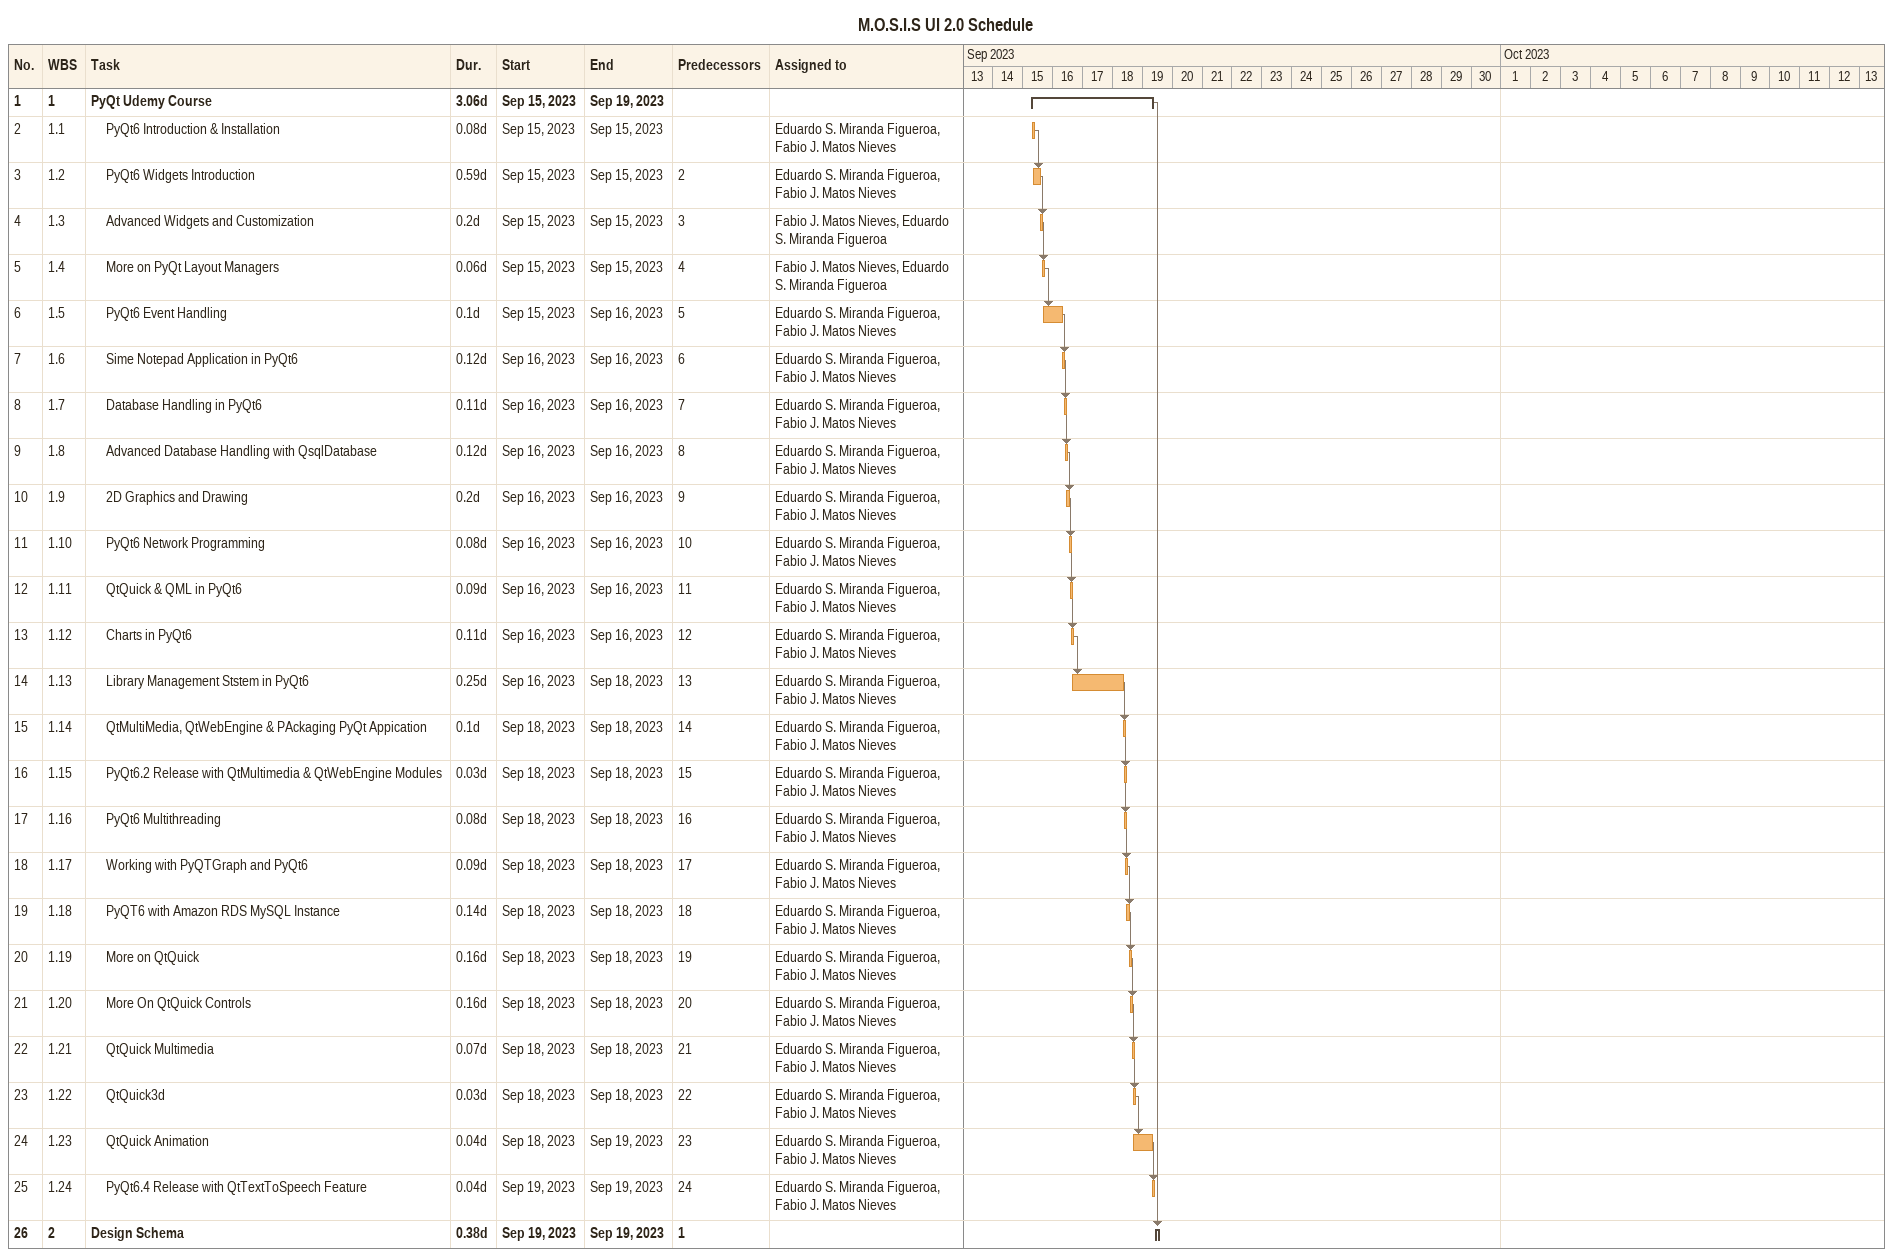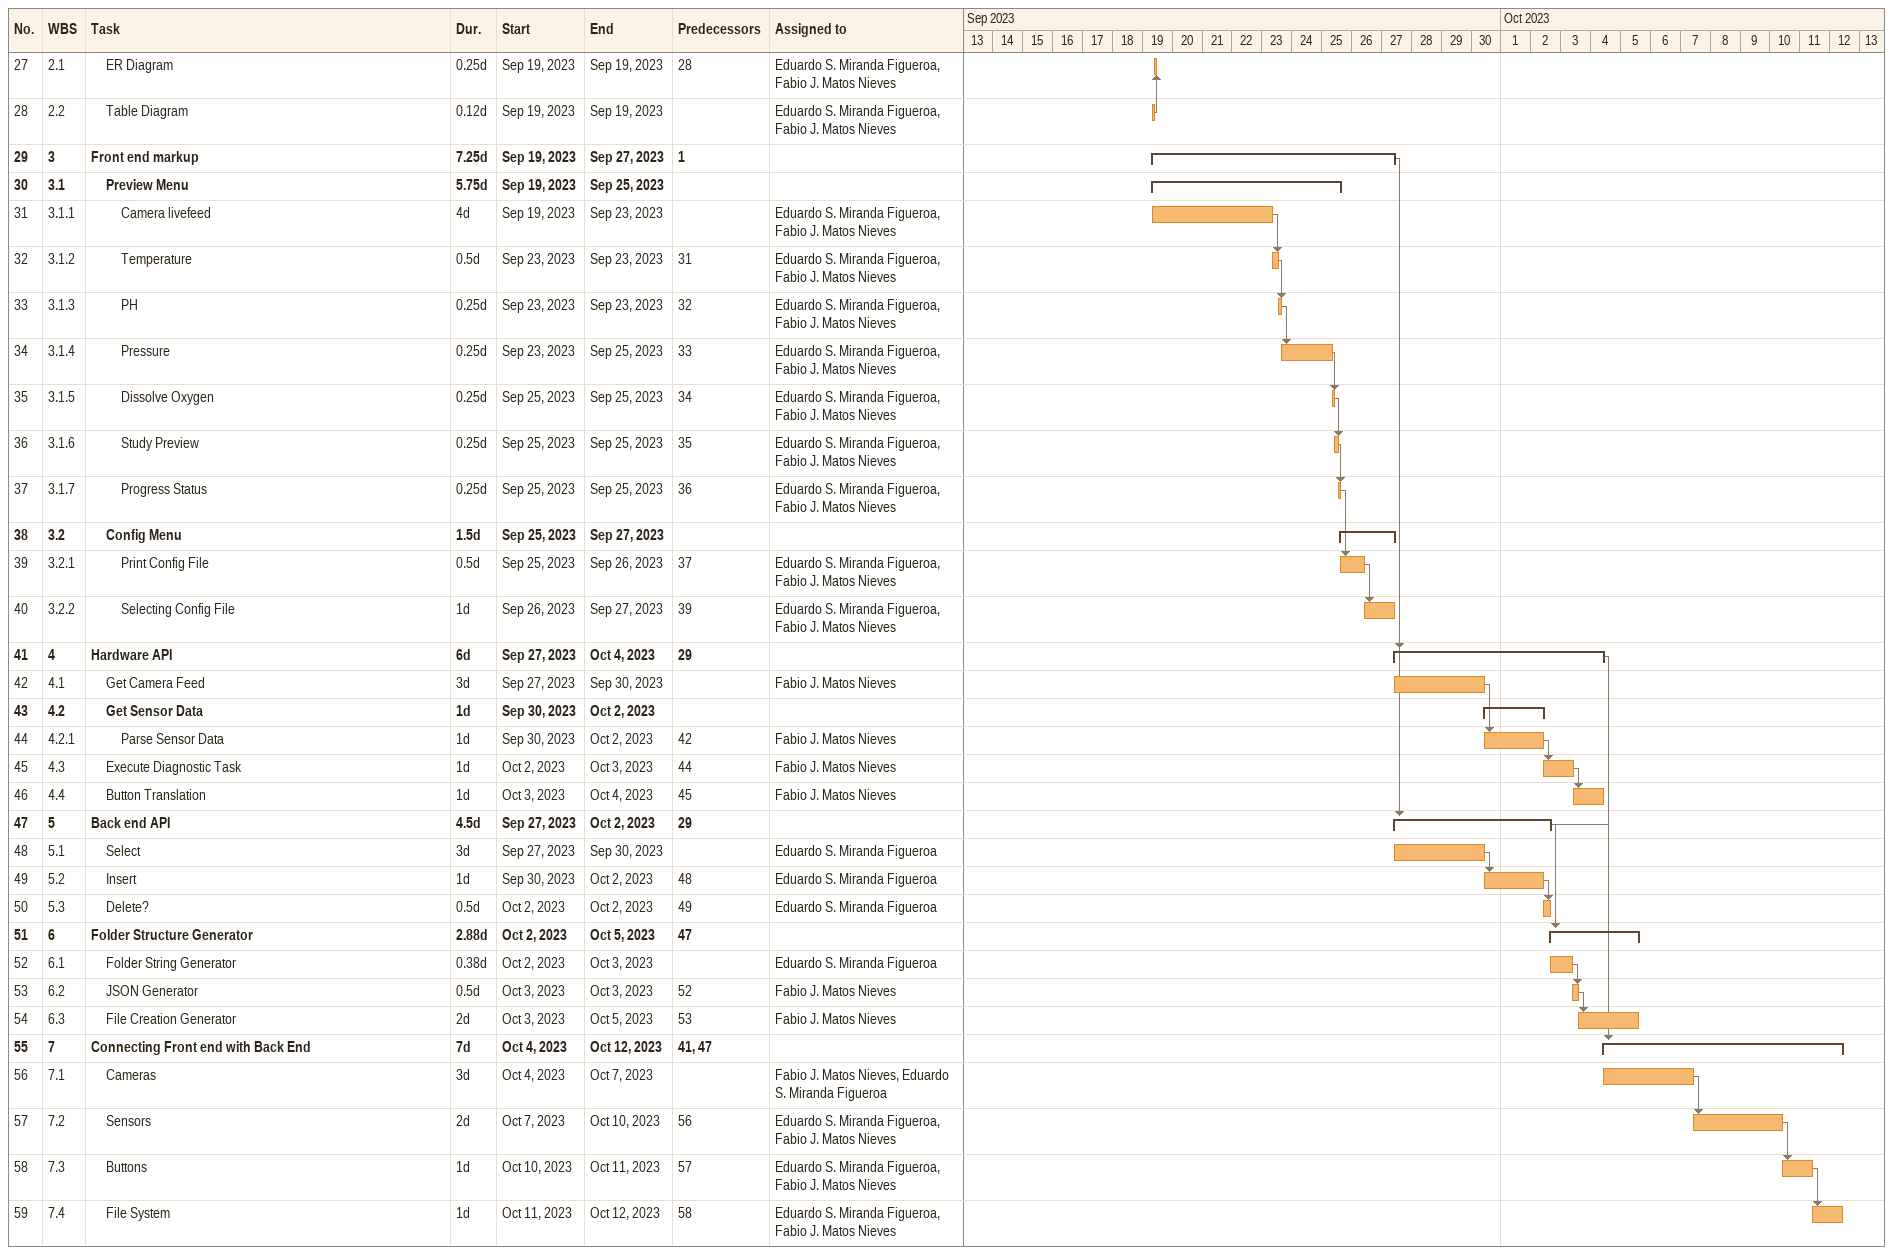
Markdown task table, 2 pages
M.O.S.I.S UI 2.0 Schedule

| ID | WBS | Task | Duration | Start | Finish | Predecessors | Resources |
|---|---|---|---|---|---|---|---|
| 1 | 1 | **PyQt Udemy Course** | 3.06d | 2023-09-15 | 2023-09-19 |  |  |
| 2 | 1.1 | PyQt6 Introduction & Installation | 0.08d | 2023-09-15 | 2023-09-15 |  | Eduardo S. Miranda Figueroa, Fabio J. Matos Nieves |
| 3 | 1.2 | PyQt6 Widgets Introduction | 0.59d | 2023-09-15 | 2023-09-15 | 2 | Eduardo S. Miranda Figueroa, Fabio J. Matos Nieves |
| 4 | 1.3 | Advanced Widgets and Customization | 0.2d | 2023-09-15 | 2023-09-15 | 3 | Fabio J. Matos Nieves, Eduardo S. Miranda Figueroa |
| 5 | 1.4 | More on PyQt Layout Managers | 0.06d | 2023-09-15 | 2023-09-15 | 4 | Fabio J. Matos Nieves, Eduardo S. Miranda Figueroa |
| 6 | 1.5 | PyQt6 Event Handling | 0.1d | 2023-09-15 | 2023-09-16 | 5 | Eduardo S. Miranda Figueroa, Fabio J. Matos Nieves |
| 7 | 1.6 | Sime Notepad Application in PyQt6 | 0.12d | 2023-09-16 | 2023-09-16 | 6 | Eduardo S. Miranda Figueroa, Fabio J. Matos Nieves |
| 8 | 1.7 | Database Handling in PyQt6 | 0.11d | 2023-09-16 | 2023-09-16 | 7 | Eduardo S. Miranda Figueroa, Fabio J. Matos Nieves |
| 9 | 1.8 | Advanced Database Handling with QsqlDatabase | 0.12d | 2023-09-16 | 2023-09-16 | 8 | Eduardo S. Miranda Figueroa, Fabio J. Matos Nieves |
| 10 | 1.9 | 2D Graphics and Drawing | 0.2d | 2023-09-16 | 2023-09-16 | 9 | Eduardo S. Miranda Figueroa, Fabio J. Matos Nieves |
| 11 | 1.10 | PyQt6 Network Programming | 0.08d | 2023-09-16 | 2023-09-16 | 10 | Eduardo S. Miranda Figueroa, Fabio J. Matos Nieves |
| 12 | 1.11 | QtQuick & QML in PyQt6 | 0.09d | 2023-09-16 | 2023-09-16 | 11 | Eduardo S. Miranda Figueroa, Fabio J. Matos Nieves |
| 13 | 1.12 | Charts in PyQt6 | 0.11d | 2023-09-16 | 2023-09-16 | 12 | Eduardo S. Miranda Figueroa, Fabio J. Matos Nieves |
| 14 | 1.13 | Library Management Ststem in PyQt6 | 0.25d | 2023-09-16 | 2023-09-18 | 13 | Eduardo S. Miranda Figueroa, Fabio J. Matos Nieves |
| 15 | 1.14 | QtMultiMedia, QtWebEngine & PAckaging PyQt Appication | 0.1d | 2023-09-18 | 2023-09-18 | 14 | Eduardo S. Miranda Figueroa, Fabio J. Matos Nieves |
| 16 | 1.15 | PyQt6.2 Release with QtMultimedia & QtWebEngine Modules | 0.03d | 2023-09-18 | 2023-09-18 | 15 | Eduardo S. Miranda Figueroa, Fabio J. Matos Nieves |
| 17 | 1.16 | PyQt6 Multithreading | 0.08d | 2023-09-18 | 2023-09-18 | 16 | Eduardo S. Miranda Figueroa, Fabio J. Matos Nieves |
| 18 | 1.17 | Working with PyQTGraph and PyQt6 | 0.09d | 2023-09-18 | 2023-09-18 | 17 | Eduardo S. Miranda Figueroa, Fabio J. Matos Nieves |
| 19 | 1.18 | PyQT6 with Amazon RDS MySQL Instance | 0.14d | 2023-09-18 | 2023-09-18 | 18 | Eduardo S. Miranda Figueroa, Fabio J. Matos Nieves |
| 20 | 1.19 | More on QtQuick | 0.16d | 2023-09-18 | 2023-09-18 | 19 | Eduardo S. Miranda Figueroa, Fabio J. Matos Nieves |
| 21 | 1.20 | More On QtQuick Controls | 0.16d | 2023-09-18 | 2023-09-18 | 20 | Eduardo S. Miranda Figueroa, Fabio J. Matos Nieves |
| 22 | 1.21 | QtQuick Multimedia | 0.07d | 2023-09-18 | 2023-09-18 | 21 | Eduardo S. Miranda Figueroa, Fabio J. Matos Nieves |
| 23 | 1.22 | QtQuick3d | 0.03d | 2023-09-18 | 2023-09-18 | 22 | Eduardo S. Miranda Figueroa, Fabio J. Matos Nieves |
| 24 | 1.23 | QtQuick Animation | 0.04d | 2023-09-18 | 2023-09-19 | 23 | Eduardo S. Miranda Figueroa, Fabio J. Matos Nieves |
| 25 | 1.24 | PyQt6.4 Release with QtTextToSpeech Feature | 0.04d | 2023-09-19 | 2023-09-19 | 24 | Eduardo S. Miranda Figueroa, Fabio J. Matos Nieves |
| 26 | 2 | **Design Schema** | 0.38d | 2023-09-19 | 2023-09-19 | 1 |  |
| 27 | 2.1 | ER Diagram | 0.25d | 2023-09-19 | 2023-09-19 | 28 | Eduardo S. Miranda Figueroa, Fabio J. Matos Nieves |
| 28 | 2.2 | Table Diagram | 0.12d | 2023-09-19 | 2023-09-19 |  | Eduardo S. Miranda Figueroa, Fabio J. Matos Nieves |
| 29 | 3 | **Front end markup** | 7.25d | 2023-09-19 | 2023-09-27 | 1 |  |
| 30 | 3.1 | **Preview Menu** | 5.75d | 2023-09-19 | 2023-09-25 |  |  |
| 31 | 3.1.1 | Camera livefeed | 4d | 2023-09-19 | 2023-09-23 |  | Eduardo S. Miranda Figueroa, Fabio J. Matos Nieves |
| 32 | 3.1.2 | Temperature | 0.5d | 2023-09-23 | 2023-09-23 | 31 | Eduardo S. Miranda Figueroa, Fabio J. Matos Nieves |
| 33 | 3.1.3 | PH | 0.25d | 2023-09-23 | 2023-09-23 | 32 | Eduardo S. Miranda Figueroa, Fabio J. Matos Nieves |
| 34 | 3.1.4 | Pressure | 0.25d | 2023-09-23 | 2023-09-25 | 33 | Eduardo S. Miranda Figueroa, Fabio J. Matos Nieves |
| 35 | 3.1.5 | Dissolve Oxygen | 0.25d | 2023-09-25 | 2023-09-25 | 34 | Eduardo S. Miranda Figueroa, Fabio J. Matos Nieves |
| 36 | 3.1.6 | Study Preview | 0.25d | 2023-09-25 | 2023-09-25 | 35 | Eduardo S. Miranda Figueroa, Fabio J. Matos Nieves |
| 37 | 3.1.7 | Progress Status | 0.25d | 2023-09-25 | 2023-09-25 | 36 | Eduardo S. Miranda Figueroa, Fabio J. Matos Nieves |
| 38 | 3.2 | **Config Menu** | 1.5d | 2023-09-25 | 2023-09-27 |  |  |
| 39 | 3.2.1 | Print Config File | 0.5d | 2023-09-25 | 2023-09-26 | 37 | Eduardo S. Miranda Figueroa, Fabio J. Matos Nieves |
| 40 | 3.2.2 | Selecting Config File | 1d | 2023-09-26 | 2023-09-27 | 39 | Eduardo S. Miranda Figueroa, Fabio J. Matos Nieves |
| 41 | 4 | **Hardware API** | 6d | 2023-09-27 | 2023-10-04 | 29 |  |
| 42 | 4.1 | Get Camera Feed | 3d | 2023-09-27 | 2023-09-30 |  | Fabio J. Matos Nieves |
| 43 | 4.2 | **Get Sensor Data** | 1d | 2023-09-30 | 2023-10-02 |  |  |
| 44 | 4.2.1 | Parse Sensor Data | 1d | 2023-09-30 | 2023-10-02 | 42 | Fabio J. Matos Nieves |
| 45 | 4.3 | Execute Diagnostic Task | 1d | 2023-10-02 | 2023-10-03 | 44 | Fabio J. Matos Nieves |
| 46 | 4.4 | Button Translation | 1d | 2023-10-03 | 2023-10-04 | 45 | Fabio J. Matos Nieves |
| 47 | 5 | **Back end API** | 4.5d | 2023-09-27 | 2023-10-02 | 29 |  |
| 48 | 5.1 | Select | 3d | 2023-09-27 | 2023-09-30 |  | Eduardo S. Miranda Figueroa |
| 49 | 5.2 | Insert | 1d | 2023-09-30 | 2023-10-02 | 48 | Eduardo S. Miranda Figueroa |
| 50 | 5.3 | Delete? | 0.5d | 2023-10-02 | 2023-10-02 | 49 | Eduardo S. Miranda Figueroa |
| 51 | 6 | **Folder Structure Generator** | 2.88d | 2023-10-02 | 2023-10-05 | 47 |  |
| 52 | 6.1 | Folder String Generator | 0.38d | 2023-10-02 | 2023-10-03 |  | Eduardo S. Miranda Figueroa |
| 53 | 6.2 | JSON Generator | 0.5d | 2023-10-03 | 2023-10-03 | 52 | Fabio J. Matos Nieves |
| 54 | 6.3 | File Creation Generator | 2d | 2023-10-03 | 2023-10-05 | 53 | Fabio J. Matos Nieves |
| 55 | 7 | **Connecting Front end with Back End** | 7d | 2023-10-04 | 2023-10-12 | 41, 47 |  |
| 56 | 7.1 | Cameras | 3d | 2023-10-04 | 2023-10-07 |  | Fabio J. Matos Nieves, Eduardo S. Miranda Figueroa |
| 57 | 7.2 | Sensors | 2d | 2023-10-07 | 2023-10-10 | 56 | Eduardo S. Miranda Figueroa, Fabio J. Matos Nieves |
| 58 | 7.3 | Buttons | 1d | 2023-10-10 | 2023-10-11 | 57 | Eduardo S. Miranda Figueroa, Fabio J. Matos Nieves |
| 59 | 7.4 | File System | 1d | 2023-10-11 | 2023-10-12 | 58 | Eduardo S. Miranda Figueroa, Fabio J. Matos Nieves |
